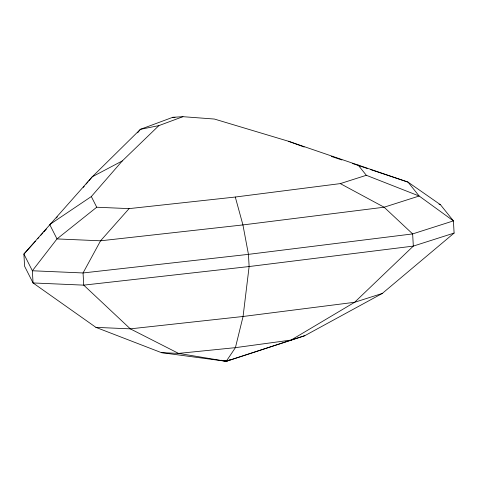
<?xml version="1.0" encoding="UTF-8"?>
<svg xmlns="http://www.w3.org/2000/svg" width="478" height="478" viewBox="0 0 478 478"><rect width="100%" height="100%" fill="white"/><g stroke="black" fill="none" stroke-linecap="round" stroke-linejoin="round"><path stroke-width="0.72" d="M137.628 132.83L140.401 129.323L172.815 117.289L182.949 116.686L214.389 119.046L288.407 141.243L408.015 182.112L440.453 204.709L453.419 220.89L454.1 233.073L382.292 293.444L304.827 335.675L226.231 361.314L161.462 352.662L95.923 327.37L33.048 282.952L24.581 266.234L23.9 254.051L92.272 176.776L140.401 129.323L158.869 125.618L182.949 116.686M83.28 187.376L84.224 186.265M86.118 184.03L88.012 181.795M88.956 180.684L92.272 176.776L122.302 160.925L158.869 125.618M35.378 241.282L23.9 254.051L32.367 270.769L83.053 272.956L248.446 254.356L412.639 233.915L453.419 220.89L419.152 196.022L384.109 207.213L242.932 224.923L100.553 240.804L56.996 238.922L49.718 224.552L91.322 196.554L122.302 160.925M370.737 169.624L408.015 182.112L419.152 196.022L366.327 175.289L340.294 183.606L235.29 197.032L129.084 208.623L100.553 240.804L83.053 272.956L83.734 285.139L130.309 328.852L178.545 353.397L226.231 361.314L304.827 335.675M37.876 238.51L38.873 237.399M40.869 235.176L42.865 232.959M43.862 231.848L46.36 229.07M56.344 217.968L57.342 216.863M129.084 208.623L96.729 207.225L56.996 238.922L32.367 270.769L33.048 282.952L83.734 285.139L249.128 266.539L413.321 246.098L454.1 233.073M230.354 359.587L226.231 361.314L221.141 360.239M382.292 293.444L354.628 302.281L243.069 316.484L130.309 328.852L95.923 327.37M161.462 352.662L178.545 353.397L235.415 347.649L291.084 340.067L354.628 302.281L413.321 246.098L412.639 233.915L384.109 207.213L340.294 183.606M172.815 117.289L175.044 117.457M439.043 204.237L440.453 204.709M331.35 156.426L341.901 159.963M352.453 163.494L367.218 168.447M288.407 141.243L304.175 147.021M224.983 360.526L226.231 361.314L235.415 347.649L243.069 316.484L249.128 266.539L248.446 254.356L242.932 224.923L235.29 197.032M358.046 164.958L366.327 175.289M91.322 196.554L96.729 207.225"/></g></svg>
